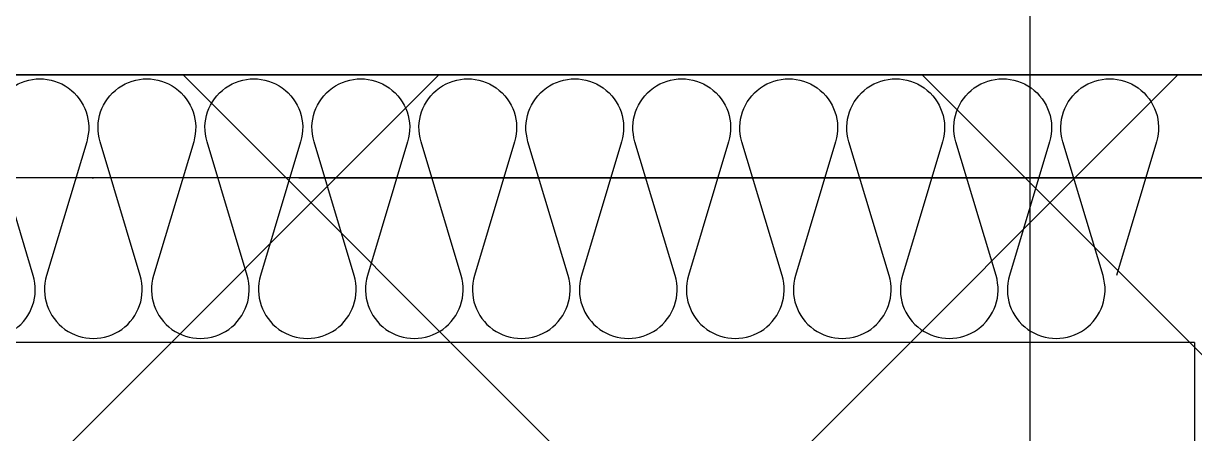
# Model space of a CAD drawing. Header units: millimetres. Extents: x 840000 to 1054178, y 0 to 59400.
# Drawn here: x 866503 to 867072, y 38126 to 38326 of the extents above; entities that cross this region are included whole.
import ezdxf
from ezdxf.xclip import XClip

# ---------------------------------------------------------------- set-up
doc = ezdxf.new("R2010")
doc.units = ezdxf.units.MM
doc.header["$LTSCALE"] = 100
doc.header["$XCLIPFRAME"] = 0
doc.linetypes.add('X - 단위세대 확장형$0$CEN', pattern=[62, 60, -1, 0, -1])
doc.linetypes.add('X - 평면도$0$CEN', pattern=[62, 60, -1, 0, -1])
for name, color, linetype in [('SYM', 7, 'Continuous'), ('X - 단위세대 확장형$0$A-CEN', 1, 'X - 단위세대 확장형$0$CEN'), ('X - 단위세대 확장형$0$A-INS', 9, 'Continuous'), ('X - 단위세대 확장형$0$AA-SSXM-STRS', 4, 'Continuous'), ('X - 단위세대 확장형$0$AA-WAXM-CONC', 2, 'Continuous'), ('X - 단위세대 확장형$0$S-ELE', 4, 'Continuous'), ('X - 단위세대 확장형$0$S-HAT', 19, 'Continuous'), ('X - 평면도$0$AA-XXXX-CNTL', 1, 'X - 평면도$0$CEN')]:
    doc.layers.add(name, color=color, linetype=linetype)
doc.layers.add('X - 단위세대 확장형$0$A-MC', color=171, linetype='Continuous', plot=False)

# ---------------------------------------------------------------- blocks, each defined once
blk = doc.blocks.new('X - 단위세대 확장형$0$insul1')
blk.add_lwpolyline([(0, 0.25, 1.344031), (0.35, 0.25), (0.2, 0.75, -1.344031), (0.55, 0.75), (0.4, 0.25)], format="xyb")
blk = doc.blocks.new('X - 단위세대 확장형$0$A$C6f67e9a2')
at = {"layer": 'X - 단위세대 확장형$0$A-CEN'}
blk.add_line((830, -10812.52), (-7832.52, -10812.52), dxfattribs=at)
at = {"layer": 'X - 단위세대 확장형$0$A-INS'}
for p, q in [((440, -10892.52, 0), (-1990, -10892.52)), ((440, -10892.52), (440, -11552.52))]:
    blk.add_line(p, q, dxfattribs=at)
at = {"layer": 'X - 단위세대 확장형$0$A-MC'}
blk.add_line((360, -10387.16), (360, -11552.52), dxfattribs=at)
at = {"layer": 'X - 단위세대 확장형$0$AA-WAXM-CONC'}
blk.add_line((530, -10762.52), (-1990, -10762.52), dxfattribs=at)
at = {"layer": 'X - 단위세대 확장형$0$A-INS', "xscale": 130, "yscale": 130, "zscale": 130, "row_count": 1, "column_count": 46, "row_spacing": 0, "column_spacing": 52}
blk.add_blockref('X - 단위세대 확장형$0$insul1', (-1990, -10892.52), dxfattribs=at)
blk = doc.blocks.new('X - 단위세대 확장형$0$A$C1DF1446A')
at = {"layer": 'X - 단위세대 확장형$0$S-HAT'}
h = blk.add_hatch(dxfattribs=at)
h.set_pattern_fill('ANSI37', color=256, scale=80)
h.set_pattern_definition([(45, (-184047.6, -56593.1), (-179.60512, 179.60512), []), (135, (-184047.6, -56593.1), (-179.60512, -179.60512), [])])
h.paths.add_polyline_path([(5420, -2400), (7940, -2400), (7940, -4180), (5420, -4180)])
at = {"layer": 'X - 단위세대 확장형$0$S-ELE', "elevation": 0}
blk.add_lwpolyline([(7940, -4180), (5420, -4180), (5420, -2400), (7940, -2400)], close=True, dxfattribs=at)
blk = doc.blocks.new('X - 단위세대 확장형$0$A$Cca1b3c21')
at = {"layer": 'X - 단위세대 확장형$0$A-MC'}
blk.add_line((0, -8192.52), (-1904.86, -8192.52), dxfattribs=at)
blk = doc.blocks.new('X - 단위세대 확장형', base_point=(-475.36, -286.73))
at = {"layer": 'X - 단위세대 확장형$0$AA-SSXM-STRS'}
blk.add_blockref('X - 단위세대 확장형$0$A$C1DF1446A', (38471.98, 56593.11), dxfattribs=at)
blk.add_blockref('X - 단위세대 확장형$0$A$C6f67e9a2', (45881.98, 64955.63))
ref = blk.add_blockref('X - 단위세대 확장형$0$A$Cca1b3c21', (38049.46, 54143.11), dxfattribs=dict(rotation=90))
XClip(ref).set_block_clipping_path([(-7340.0000000019, -8662.5220021125), (-740, 0)])
blk = doc.blocks.new('X - 평면도', base_point=(-475.36, -286.73))
at = {"layer": 'X - 평면도$0$AA-XXXX-CNTL'}
blk.add_line((1287286.23, 54143.11), (1306511.98, 54143.11), dxfattribs=at)

msp = doc.modelspace()

# ---------------------------------------------------------------- block references
ref = msp.add_blockref('X - 평면도', (-439725.28, -16179.14))
XClip(ref).set_block_clipping_path([(1279249.9173513227, 15892.4151621314), (1363249.9173513227, 75292.4151621313)])

# ---------------------------------------------------------------- next in the draw order: block references
at = {"layer": 'SYM'}
ref = msp.add_blockref('X - 단위세대 확장형', (820274.72, -16179.14), dxfattribs=at)
XClip(ref).set_block_clipping_path([(27286.2339647645, 22495.2025850526), (88213.6007378809, 68689.6277392105)])

doc.saveas('drawing.dxf')
